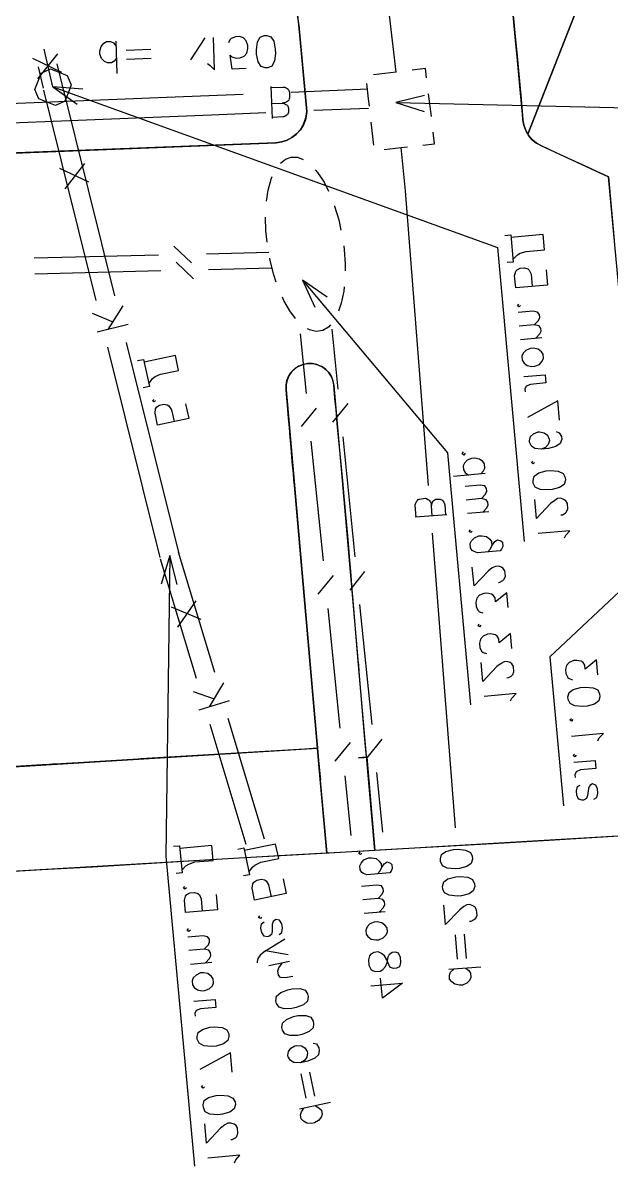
# Model space of a CAD drawing. Header units: metres. Extents: x 131 to 658, y 22 to 173.
# Drawn here: x 473.25 to 492.53, y 30.08 to 67.58 of the extents above; entities that cross this region are included whole.
import ezdxf

# ---------------------------------------------------------------- set-up
doc = ezdxf.new("R2010")
doc.units = ezdxf.units.M
for name, color, linetype in [('BOUNDARY', 7, 'Continuous'), ('ELECTR_CABLE', 7, 'Continuous'), ('ELECTR_CABLE_COMM', 7, 'Continuous'), ('GRASS', 7, 'Continuous'), ('ROAD', 7, 'Continuous'), ('SEWER', 7, 'Continuous'), ('SIDEWALK_PATH', 7, 'Continuous'), ('WATER_PIPELINE', 7, 'Continuous')]:
    doc.layers.add(name, color=color, linetype=linetype)

msp = doc.modelspace()

# ---------------------------------------------------------------- linework, layer by layer
at = {"layer": 'BOUNDARY'}
msp.add_lwpolyline([(493.828, 40.966), (490.499, 40.766), (488.835, 40.666), (485.506, 40.477), (483.841, 40.377), (480.523, 40.189), (478.859, 40.089), (475.53, 39.889), (473.865, 39.8), (470.547, 39.601)], dxfattribs=at)
at = {"layer": 'ELECTR_CABLE'}
for points in [[(494.05, 49.743), (494.561, 50.575), (494.561, 50.575), (490.521, 46.791), (490.521, 46.791), (490.965, 41.898)], [(492.097, 46.192), (492.053, 46.691), (492.053, 46.691), (491.675, 46.381), (491.675, 46.381), (491.664, 46.514), (491.664, 46.514), (491.609, 46.603), (491.609, 46.603), (491.553, 46.647), (491.553, 46.647), (491.409, 46.669), (491.409, 46.669), (491.309, 46.669), (491.309, 46.669), (491.154, 46.603), (491.154, 46.603), (491.065, 46.503), (491.065, 46.503), (491.032, 46.37), (491.032, 46.37), (491.043, 46.237), (491.043, 46.237), (491.109, 46.103), (491.109, 46.103), (491.154, 46.07), (491.154, 46.07), (491.265, 46.026)], [(492.164, 45.482), (492.13, 45.338), (492.13, 45.338), (491.986, 45.238), (491.986, 45.238), (491.742, 45.171), (491.742, 45.171), (491.587, 45.16), (491.587, 45.16), (491.342, 45.182), (491.342, 45.182), (491.187, 45.26), (491.187, 45.26), (491.121, 45.382), (491.121, 45.382), (491.109, 45.471), (491.109, 45.471), (491.154, 45.615), (491.154, 45.615), (491.287, 45.715), (491.287, 45.715), (491.531, 45.782), (491.531, 45.782), (491.686, 45.793), (491.686, 45.793), (491.942, 45.77), (491.942, 45.77), (492.097, 45.704), (492.097, 45.704), (492.153, 45.571), (492.153, 45.571), (492.164, 45.482)], [(491.276, 44.727), (491.231, 44.672), (491.231, 44.672), (491.176, 44.716), (491.176, 44.716), (491.231, 44.761)], [(492.097, 44.028), (492.141, 44.128), (492.141, 44.128), (492.275, 44.272), (492.275, 44.272), (491.231, 44.173)], [(491.387, 43.562), (491.342, 43.507), (491.342, 43.507), (491.287, 43.551), (491.287, 43.551), (491.331, 43.596)], [(491.309, 43.329), (492.008, 43.385), (492.008, 43.385), (492.03, 43.118), (492.03, 43.118), (491.531, 43.074), (491.531, 43.074), (491.387, 43.018), (491.387, 43.018), (491.342, 42.919), (491.342, 42.919), (491.354, 42.83)], [(491.964, 42.12), (492.064, 42.175), (492.064, 42.175), (492.097, 42.319), (492.097, 42.319), (492.086, 42.453), (492.086, 42.453), (492.03, 42.575), (492.03, 42.575), (491.92, 42.619), (491.92, 42.619), (491.831, 42.563), (491.831, 42.563), (491.786, 42.464), (491.786, 42.464), (491.753, 42.242), (491.753, 42.242), (491.72, 42.142), (491.72, 42.142), (491.62, 42.086), (491.62, 42.086), (491.576, 42.086), (491.576, 42.086), (491.465, 42.12), (491.465, 42.12), (491.409, 42.253), (491.409, 42.253), (491.398, 42.386), (491.398, 42.386), (491.431, 42.53), (491.431, 42.53), (491.52, 42.575)]]:
    msp.add_lwpolyline(points, dxfattribs=at)
at = {"layer": 'ELECTR_CABLE_COMM'}
for points in [[(481.688, 62.982), (481.855, 63.115), (481.855, 63.115), (482.043, 63.181)], [(482.043, 63.181), (482.254, 63.181), (482.254, 63.181), (482.432, 63.104)], [(482.831, 62.76), (482.909, 62.671), (482.909, 62.671), (483.12, 62.36), (483.12, 62.36), (483.264, 62.061)], [(481.233, 61.728), (481.289, 62.094), (481.289, 62.094), (481.389, 62.449), (481.389, 62.449), (481.422, 62.538)], [(483.464, 61.583), (483.464, 61.572), (483.464, 61.572), (483.608, 61.117), (483.608, 61.117), (483.675, 60.784)], [(481.256, 60.385), (481.211, 60.762), (481.211, 60.762), (481.2, 61.206)], [(478.77, 59.708), (478.193, 60.252)], [(481.311, 60.052), (479.269, 59.997)], [(483.763, 60.263), (483.774, 60.152), (483.774, 60.152), (483.808, 59.664), (483.808, 59.664), (483.808, 59.442)], [(477.693, 59.963), (473.621, 59.863)], [(478.836, 59.186), (478.27, 59.73)], [(481.555, 59.075), (481.477, 59.32), (481.477, 59.32), (481.355, 59.786), (481.355, 59.786), (481.344, 59.863)], [(477.771, 59.442), (473.643, 59.342)], [(481.4, 59.53), (479.336, 59.475)], [(483.22, 58.587), (482.41, 59.142), (482.41, 59.142), (487.17, 53.472), (487.17, 53.472), (487.925, 45.216)], [(482.41, 59.142), (482.82, 58.254)], [(483.774, 58.92), (483.763, 58.776), (483.763, 58.776), (483.686, 58.387), (483.686, 58.387), (483.597, 58.121)], [(482.188, 57.888), (481.999, 58.132), (481.999, 58.132), (481.799, 58.476), (481.799, 58.476), (481.755, 58.587)], [(482.543, 55.425), (482.343, 57.378)], [(483.331, 57.677), (483.264, 57.6), (483.264, 57.6), (483.075, 57.489), (483.075, 57.489), (482.865, 57.455), (482.865, 57.455), (482.643, 57.511), (482.643, 57.511), (482.576, 57.544)], [(483.586, 55.569), (483.386, 57.533)], [(482.376, 54.337), (482.876, 54.947)], [(483.408, 54.481), (483.908, 55.092)], [(484.141, 50.065), (483.741, 54.004)], [(483.098, 49.932), (482.698, 53.86)], [(487.747, 53.461), (487.703, 53.405), (487.703, 53.405), (487.647, 53.449), (487.647, 53.449), (487.692, 53.505)], [(488.258, 52.784), (488.346, 52.883), (488.346, 52.883), (488.391, 52.972), (488.391, 52.972), (488.38, 53.117), (488.38, 53.117), (488.324, 53.194), (488.324, 53.194), (488.213, 53.272), (488.213, 53.272), (488.058, 53.305), (488.058, 53.305), (487.958, 53.294), (487.958, 53.294), (487.814, 53.239), (487.814, 53.239), (487.725, 53.139), (487.725, 53.139), (487.681, 53.05), (487.681, 53.05), (487.692, 52.917), (487.692, 52.917), (487.747, 52.828), (487.747, 52.828), (487.858, 52.75)], [(488.402, 52.795), (487.359, 52.706)], [(488.28, 51.974), (488.413, 52.118), (488.413, 52.118), (488.457, 52.218), (488.457, 52.218), (488.446, 52.306), (488.446, 52.306), (488.391, 52.395), (488.391, 52.395), (488.235, 52.417), (488.235, 52.417), (487.747, 52.373)], [(488.324, 51.53), (488.457, 51.674), (488.457, 51.674), (488.502, 51.774), (488.502, 51.774), (488.491, 51.863), (488.491, 51.863), (488.435, 51.94), (488.435, 51.94), (488.28, 51.974), (488.28, 51.974), (487.78, 51.929)], [(488.524, 51.541), (487.825, 51.485)], [(487.98, 50.908), (487.936, 50.864), (487.936, 50.864), (487.88, 50.897), (487.88, 50.897), (487.925, 50.953)], [(488.491, 50.231), (488.579, 50.331), (488.579, 50.331), (488.624, 50.431), (488.624, 50.431), (488.713, 50.564), (488.713, 50.564), (488.801, 50.62), (488.801, 50.62), (488.912, 50.586), (488.912, 50.586), (488.968, 50.542), (488.968, 50.542), (488.979, 50.409), (488.979, 50.409), (488.934, 50.32), (488.934, 50.32), (488.89, 50.265), (488.89, 50.265), (488.147, 50.198), (488.147, 50.198), (488.036, 50.242), (488.036, 50.242), (487.98, 50.276), (487.98, 50.276), (487.925, 50.365), (487.925, 50.365), (487.914, 50.498), (487.914, 50.498), (487.958, 50.586), (487.958, 50.586), (488.047, 50.686), (488.047, 50.686), (488.191, 50.753), (488.191, 50.753), (488.291, 50.753), (488.291, 50.753), (488.446, 50.731), (488.446, 50.731), (488.557, 50.642), (488.557, 50.642), (488.613, 50.564), (488.613, 50.564), (488.624, 50.431)], [(483.974, 48.977), (484.462, 49.588)], [(488.835, 49.222), (488.879, 49.233), (488.879, 49.233), (488.979, 49.288), (488.979, 49.288), (489.023, 49.333), (489.023, 49.333), (489.068, 49.432), (489.068, 49.432), (489.045, 49.61), (489.045, 49.61), (488.99, 49.688), (488.99, 49.688), (488.934, 49.732), (488.934, 49.732), (488.835, 49.765), (488.835, 49.765), (488.735, 49.754), (488.735, 49.754), (488.635, 49.71), (488.635, 49.71), (488.502, 49.599), (488.502, 49.599), (488.036, 49.111), (488.036, 49.111), (487.98, 49.732)], [(482.931, 48.844), (483.43, 49.455)], [(489.156, 48.4), (489.112, 48.889), (489.112, 48.889), (488.735, 48.589), (488.735, 48.589), (488.724, 48.722), (488.724, 48.722), (488.668, 48.811), (488.668, 48.811), (488.613, 48.844), (488.613, 48.844), (488.457, 48.878), (488.457, 48.878), (488.357, 48.866), (488.357, 48.866), (488.213, 48.811), (488.213, 48.811), (488.124, 48.711), (488.124, 48.711), (488.091, 48.578), (488.091, 48.578), (488.102, 48.434), (488.102, 48.434), (488.158, 48.312), (488.158, 48.312), (488.213, 48.267), (488.213, 48.267), (488.324, 48.234)], [(484.696, 44.561), (484.296, 48.5)], [(483.652, 44.45), (483.253, 48.367)], [(488.258, 47.823), (488.213, 47.768), (488.213, 47.768), (488.158, 47.812), (488.158, 47.812), (488.202, 47.857)], [(489.278, 47.058), (489.234, 47.546), (489.234, 47.546), (488.857, 47.246), (488.857, 47.246), (488.846, 47.379), (488.846, 47.379), (488.79, 47.468), (488.79, 47.468), (488.735, 47.502), (488.735, 47.502), (488.579, 47.535), (488.579, 47.535), (488.48, 47.524), (488.48, 47.524), (488.335, 47.468), (488.335, 47.468), (488.246, 47.368), (488.246, 47.368), (488.213, 47.235), (488.213, 47.235), (488.224, 47.091), (488.224, 47.091), (488.28, 46.969), (488.28, 46.969), (488.335, 46.925), (488.335, 46.925), (488.446, 46.891)], [(489.112, 46.092), (489.168, 46.103), (489.168, 46.103), (489.256, 46.148), (489.256, 46.148), (489.312, 46.203), (489.312, 46.203), (489.345, 46.292), (489.345, 46.292), (489.334, 46.47), (489.334, 46.47), (489.278, 46.558), (489.278, 46.558), (489.223, 46.603), (489.223, 46.603), (489.112, 46.636), (489.112, 46.636), (489.023, 46.625), (489.023, 46.625), (488.923, 46.569), (488.923, 46.569), (488.779, 46.47), (488.779, 46.47), (488.324, 45.981), (488.324, 45.981), (488.269, 46.603)], [(489.234, 45.338), (489.278, 45.426), (489.278, 45.426), (489.412, 45.582), (489.412, 45.582), (488.369, 45.482)], [(483.486, 43.362), (483.985, 43.973)], [(484.529, 43.473), (485.028, 44.084)], [(484.008, 40.921), (483.808, 42.885)], [(485.051, 41.032), (484.851, 42.996)], [(484.363, 40.344), (484.318, 40.3), (484.318, 40.3), (484.263, 40.333), (484.263, 40.333), (484.307, 40.389)], [(484.873, 39.667), (484.962, 39.767), (484.962, 39.767), (485.006, 39.867), (485.006, 39.867), (485.095, 40), (485.095, 40), (485.184, 40.056), (485.184, 40.056), (485.295, 40.022), (485.295, 40.022), (485.339, 39.978), (485.339, 39.978), (485.35, 39.845), (485.35, 39.845), (485.317, 39.756), (485.317, 39.756), (485.273, 39.701), (485.273, 39.701), (484.518, 39.634), (484.518, 39.634), (484.418, 39.678), (484.418, 39.678), (484.363, 39.712), (484.363, 39.712), (484.307, 39.8), (484.307, 39.8), (484.296, 39.934), (484.296, 39.934), (484.34, 40.022), (484.34, 40.022), (484.429, 40.122), (484.429, 40.122), (484.573, 40.189), (484.573, 40.189), (484.673, 40.189), (484.673, 40.189), (484.829, 40.167), (484.829, 40.167), (484.929, 40.078), (484.929, 40.078), (484.995, 40), (484.995, 40), (485.006, 39.867)], [(484.895, 38.857), (485.028, 39.001), (485.028, 39.001), (485.073, 39.101), (485.073, 39.101), (485.062, 39.19), (485.062, 39.19), (485.006, 39.279), (485.006, 39.279), (484.851, 39.301), (484.851, 39.301), (484.351, 39.257)], [(484.929, 38.413), (485.073, 38.558), (485.073, 38.558), (485.117, 38.657), (485.117, 38.657), (485.106, 38.746), (485.106, 38.746), (485.051, 38.824), (485.051, 38.824), (484.895, 38.857), (484.895, 38.857), (484.396, 38.813)], [(485.128, 38.424), (484.44, 38.369)], [(485.195, 37.759), (485.184, 37.892), (485.184, 37.892), (485.117, 37.981), (485.117, 37.981), (485.017, 38.058), (485.017, 38.058), (484.862, 38.092), (484.862, 38.092), (484.762, 38.08), (484.762, 38.08), (484.618, 38.025), (484.618, 38.025), (484.529, 37.925), (484.529, 37.925), (484.485, 37.825), (484.485, 37.825), (484.496, 37.692), (484.496, 37.692), (484.551, 37.614), (484.551, 37.614), (484.662, 37.526), (484.662, 37.526), (484.818, 37.503), (484.818, 37.503), (484.917, 37.503), (484.917, 37.503), (485.062, 37.57), (485.062, 37.57), (485.15, 37.659), (485.15, 37.659), (485.195, 37.759)], [(485.628, 36.76), (485.594, 36.616), (485.594, 36.616), (485.494, 36.571), (485.494, 36.571), (485.395, 36.56), (485.395, 36.56), (485.295, 36.593), (485.295, 36.593), (485.239, 36.682), (485.239, 36.682), (485.173, 36.849), (485.173, 36.849), (485.106, 36.982), (485.106, 36.982), (485.006, 37.059), (485.006, 37.059), (484.895, 37.104), (484.895, 37.104), (484.751, 37.082), (484.751, 37.082), (484.651, 37.037), (484.651, 37.037), (484.607, 36.982), (484.607, 36.982), (484.573, 36.849), (484.573, 36.849), (484.585, 36.671), (484.585, 36.671), (484.651, 36.538), (484.651, 36.538), (484.707, 36.494), (484.707, 36.494), (484.806, 36.46), (484.806, 36.46), (484.962, 36.471), (484.962, 36.471), (485.051, 36.527), (485.051, 36.527), (485.139, 36.627), (485.139, 36.627), (485.184, 36.76), (485.184, 36.76), (485.217, 36.949), (485.217, 36.949), (485.261, 37.037), (485.261, 37.037), (485.35, 37.093), (485.35, 37.093), (485.45, 37.104), (485.45, 37.104), (485.55, 37.071), (485.55, 37.071), (485.617, 36.937), (485.617, 36.937), (485.628, 36.76)], [(484.651, 35.994), (485.694, 36.083), (485.694, 36.083), (485.039, 35.584), (485.039, 35.584), (484.973, 36.249)]]:
    msp.add_lwpolyline(points, dxfattribs=at)
at = {"layer": 'GRASS'}
msp.add_lwpolyline([(452.814, 41.942), (453.048, 41.964), (467.418, 42.841), (482.909, 43.795), (482.942, 43.385), (482.998, 42.741), (482.987, 42.741), (483.209, 40.344), (482.021, 40.278), (466.353, 39.357), (453.125, 38.591), (452.903, 40.899), (452.859, 41.476)], close=True, dxfattribs=at)
at = {"layer": 'ROAD'}
for points in [[(489.223, 68.885), (489.4, 67.021), (489.434, 66.61), (489.578, 65.079), (489.633, 64.403), (489.633, 64.402), (489.633, 64.401), (489.666, 64.226), (489.667, 64.225), (489.667, 64.224), (489.667, 64.223), (489.733, 64.048), (489.733, 64.047), (489.734, 64.046), (489.821, 63.893), (489.822, 63.892), (489.822, 63.891), (489.823, 63.89), (489.943, 63.748), (489.944, 63.748), (489.944, 63.747), (489.945, 63.746), (490.087, 63.637), (490.088, 63.637), (490.089, 63.636), (490.243, 63.548), (490.244, 63.547), (490.821, 63.281), (492.44, 62.527), (492.44, 62.526), (492.441, 62.526), (492.441, 62.525), (492.629, 60.452)], [(461.004, 62.837), (481.543, 63.647), (481.544, 63.647), (481.545, 63.648), (481.731, 63.681), (481.732, 63.681), (481.733, 63.681), (481.908, 63.736), (481.909, 63.736), (481.91, 63.736), (481.911, 63.737), (482.065, 63.825), (482.066, 63.825), (482.219, 63.935), (482.22, 63.936), (482.221, 63.936), (482.222, 63.937), (482.342, 64.068), (482.342, 64.069), (482.343, 64.07), (482.425, 64.206), (482.425, 64.207), (482.426, 64.207), (482.426, 64.208), (482.515, 64.434), (482.515, 64.435), (482.515, 64.436), (482.515, 64.437), (482.542, 64.59), (482.542, 64.591), (482.553, 64.689), (482.553, 64.69), (482.553, 64.691), (482.553, 64.692), (482.542, 64.79), (482.42, 66.111), (482.298, 67.52), (482.265, 67.831)], [(494.414, 40.999), (484.785, 40.433), (484.784, 40.433), (484.784, 40.434), (484.595, 42.53), (484.251, 46.525), (484.129, 47.957), (484.096, 48.367), (484.063, 48.755), (484.063, 48.756), (484.029, 49.122), (484.007, 49.454), (484.007, 49.455), (483.985, 49.721), (483.963, 49.943), (483.907, 50.631), (483.763, 52.162), (483.73, 52.573), (483.552, 54.426), (483.519, 54.892), (483.475, 55.269), (483.452, 55.558), (483.441, 55.701), (483.441, 55.702), (483.441, 55.703), (483.43, 55.757), (483.43, 55.758), (483.408, 55.845), (483.408, 55.846), (483.408, 55.847), (483.408, 55.854), (483.408, 55.856), (483.407, 55.858), (483.407, 55.86), (483.353, 55.989), (483.353, 55.99), (483.352, 55.991), (483.352, 55.992), (483.265, 56.123), (483.264, 56.123), (483.263, 56.124), (483.263, 56.125), (483.187, 56.201), (483.186, 56.201), (483.186, 56.202), (483.166, 56.232), (483.164, 56.234), (483.163, 56.235), (483.161, 56.236), (483.031, 56.312), (483.03, 56.312), (483.03, 56.313), (482.888, 56.378), (482.887, 56.379), (482.886, 56.379), (482.885, 56.379), (482.744, 56.412), (482.743, 56.412), (482.742, 56.412), (482.74, 56.412), (482.588, 56.412), (482.587, 56.412), (482.586, 56.412), (482.585, 56.412), (482.433, 56.379), (482.432, 56.379), (482.431, 56.379), (482.43, 56.379), (482.289, 56.324), (482.288, 56.324), (482.287, 56.323), (482.286, 56.322), (482.166, 56.235), (482.165, 56.235), (482.165, 56.234), (482.056, 56.136), (482.055, 56.135), (482.054, 56.134), (482.053, 56.133), (481.969, 56.007), (481.968, 56.006), (481.968, 56.005), (481.967, 56.004), (481.91, 55.857), (481.897, 55.825), (481.897, 55.824), (481.897, 55.823), (481.896, 55.822), (481.877, 55.715), (481.877, 55.714), (481.877, 55.713), (481.877, 55.712), (481.877, 55.558), (481.877, 55.557), (482.831, 44.65), (482.908, 43.797), (482.908, 43.796), (482.908, 43.795), (482.907, 43.795), (482.487, 43.762), (477.117, 43.44), (477.116, 43.44), (477.115, 43.44), (477.061, 43.429), (477.06, 43.429), (477.028, 43.429), (477.027, 43.429), (475.596, 43.34), (475.241, 43.318), (474.863, 43.296), (474.486, 43.274), (474.242, 43.263), (474.222, 43.263), (474.22, 43.263), (474.219, 43.262), (474.218, 43.262), (474.176, 43.252), (474.175, 43.252), (474.11, 43.252), (474.109, 43.252), (474.109, 43.251), (474.108, 43.251), (474.009, 43.24), (473.876, 43.24), (473.875, 43.24), (473.709, 43.229), (473.532, 43.218), (461.727, 42.491)]]:
    msp.add_lwpolyline(points, dxfattribs=at)
at = {"layer": 'SEWER'}
for points in [[(474.52, 65.955), (473.577, 66.41)], [(474.387, 66.566), (473.732, 65.745)], [(474.231, 65.478), (473.943, 66.721)], [(474.429, 65.963), (474.7, 65.857), (474.834, 65.551), (474.728, 65.28), (474.728, 65.28), (474.621, 65.009), (474.315, 64.876), (474.044, 64.982), (474.044, 64.982), (473.773, 65.088), (473.64, 65.394), (473.746, 65.665), (473.746, 65.665), (473.852, 65.936), (474.158, 66.07), (474.429, 65.963)], [(473.921, 65.434), (473.754, 66.144)], [(474.542, 65.523), (474.376, 66.233)], [(475.652, 58.476), (473.932, 65.378)], [(475.208, 65.401), (474.231, 65.478), (474.231, 65.478), (488.801, 60.218), (488.801, 60.218), (489.678, 50.564)], [(474.231, 65.478), (475.03, 64.912)], [(476.262, 58.632), (474.531, 65.578)], [(475.408, 62.36), (474.464, 62.804)], [(475.263, 62.97), (474.62, 62.138)], [(489.045, 60.607), (489.245, 60.629), (489.245, 60.629), (489.323, 59.73), (489.323, 59.73), (489.123, 59.719)], [(489.312, 59.819), (489.456, 59.974), (489.456, 59.974), (489.545, 60.03), (489.545, 60.03), (489.745, 60.085), (489.745, 60.085), (490.344, 60.141), (490.344, 60.141), (490.299, 60.64), (490.299, 60.64), (489.245, 60.54)], [(490.399, 59.475), (490.444, 58.976), (490.444, 58.976), (489.401, 58.887), (489.401, 58.887), (489.367, 59.286), (489.367, 59.286), (489.401, 59.431), (489.401, 59.431), (489.445, 59.475), (489.445, 59.475), (489.545, 59.53), (489.545, 59.53), (489.689, 59.542), (489.689, 59.542), (489.8, 59.508), (489.8, 59.508), (489.844, 59.464), (489.844, 59.464), (489.911, 59.342), (489.911, 59.342), (489.944, 58.931)], [(476.04, 57.522), (476.539, 58.299)], [(489.556, 58.31), (489.512, 58.265), (489.512, 58.265), (489.456, 58.299), (489.456, 58.299), (489.5, 58.354)], [(476.206, 57.766), (475.53, 58.043)], [(490.011, 57.677), (490.144, 57.822), (490.144, 57.822), (490.188, 57.921), (490.188, 57.921), (490.177, 58.01), (490.177, 58.01), (490.122, 58.088), (490.122, 58.088), (489.966, 58.121), (489.966, 58.121), (489.478, 58.077)], [(476.695, 57.688), (475.685, 57.433)], [(490.055, 57.233), (490.188, 57.378), (490.188, 57.378), (490.233, 57.466), (490.233, 57.466), (490.222, 57.555), (490.222, 57.555), (490.166, 57.644), (490.166, 57.644), (490.011, 57.677), (490.011, 57.677), (489.512, 57.633)], [(478.37, 50.165), (476.639, 57.1)], [(490.255, 57.245), (489.556, 57.189)], [(477.749, 50.043), (476.029, 56.945)], [(477.372, 55.746), (477.494, 55.913), (477.494, 55.913), (477.582, 55.979), (477.582, 55.979), (477.76, 56.057), (477.76, 56.057), (478.348, 56.179), (478.348, 56.179), (478.248, 56.667), (478.248, 56.667), (477.227, 56.446)], [(490.31, 56.579), (490.299, 56.712), (490.299, 56.712), (490.244, 56.79), (490.244, 56.79), (490.133, 56.878), (490.133, 56.878), (489.978, 56.912), (489.978, 56.912), (489.878, 56.901), (489.878, 56.901), (489.733, 56.834), (489.733, 56.834), (489.645, 56.745), (489.645, 56.745), (489.6, 56.645), (489.6, 56.645), (489.611, 56.512), (489.611, 56.512), (489.678, 56.423), (489.678, 56.423), (489.778, 56.346), (489.778, 56.346), (489.933, 56.312), (489.933, 56.312), (490.033, 56.323), (490.033, 56.323), (490.177, 56.379), (490.177, 56.379), (490.266, 56.479), (490.266, 56.479), (490.31, 56.579)], [(477.005, 56.501), (477.205, 56.534), (477.205, 56.534), (477.394, 55.658), (477.394, 55.658), (477.194, 55.613)], [(489.667, 55.979), (490.366, 56.035), (490.366, 56.035), (490.388, 55.769), (490.388, 55.769), (489.889, 55.724), (489.889, 55.724), (489.745, 55.669), (489.745, 55.669), (489.7, 55.569), (489.7, 55.569), (489.711, 55.48)], [(477.594, 55.192), (477.549, 55.147), (477.549, 55.147), (477.494, 55.181), (477.494, 55.181), (477.538, 55.225)], [(490.843, 54.548), (490.788, 55.181), (490.788, 55.181), (489.789, 54.637)], [(478.581, 55.081), (478.692, 54.603), (478.692, 54.603), (477.66, 54.382), (477.66, 54.382), (477.582, 54.781), (477.582, 54.781), (477.594, 54.925), (477.594, 54.925), (477.638, 54.981), (477.638, 54.981), (477.727, 55.036), (477.727, 55.036), (477.871, 55.07), (477.871, 55.07), (477.982, 55.047), (477.982, 55.047), (478.037, 55.014), (478.037, 55.014), (478.115, 54.892), (478.115, 54.892), (478.204, 54.504)], [(490.732, 54.182), (490.832, 54.137), (490.832, 54.137), (490.899, 54.015), (490.899, 54.015), (490.91, 53.927), (490.91, 53.927), (490.865, 53.782), (490.865, 53.782), (490.721, 53.682), (490.721, 53.682), (490.477, 53.616), (490.477, 53.616), (490.233, 53.594), (490.233, 53.594), (490.033, 53.616), (490.033, 53.616), (489.922, 53.694), (489.922, 53.694), (489.855, 53.827), (489.855, 53.827), (489.855, 53.871), (489.855, 53.871), (489.889, 54.015), (489.889, 54.015), (489.989, 54.104), (489.989, 54.104), (490.133, 54.171), (490.133, 54.171), (490.177, 54.171), (490.177, 54.171), (490.333, 54.137), (490.333, 54.137), (490.444, 54.06), (490.444, 54.06), (490.499, 53.927), (490.499, 53.927), (490.51, 53.882), (490.51, 53.882), (490.466, 53.749), (490.466, 53.749), (490.377, 53.649), (490.377, 53.649), (490.233, 53.594)], [(490.022, 53.161), (489.978, 53.117), (489.978, 53.117), (489.922, 53.161), (489.922, 53.161), (489.966, 53.205)], [(491.032, 52.584), (490.987, 52.44), (490.987, 52.44), (490.843, 52.34), (490.843, 52.34), (490.599, 52.273), (490.599, 52.273), (490.455, 52.262), (490.455, 52.262), (490.2, 52.273), (490.2, 52.273), (490.044, 52.351), (490.044, 52.351), (489.978, 52.484), (489.978, 52.484), (489.978, 52.573), (489.978, 52.573), (490.011, 52.717), (490.011, 52.717), (490.155, 52.817), (490.155, 52.817), (490.399, 52.883), (490.399, 52.883), (490.543, 52.895), (490.543, 52.895), (490.799, 52.872), (490.799, 52.872), (490.954, 52.795), (490.954, 52.795), (491.021, 52.673), (491.021, 52.673), (491.032, 52.584)], [(490.876, 51.441), (490.932, 51.441), (490.932, 51.441), (491.021, 51.496), (491.021, 51.496), (491.065, 51.541), (491.065, 51.541), (491.109, 51.641), (491.109, 51.641), (491.098, 51.818), (491.098, 51.818), (491.043, 51.907), (491.043, 51.907), (490.987, 51.94), (490.987, 51.94), (490.876, 51.985), (490.876, 51.985), (490.777, 51.974), (490.777, 51.974), (490.688, 51.918), (490.688, 51.918), (490.543, 51.818), (490.543, 51.818), (490.089, 51.319), (490.089, 51.319), (490.033, 51.951)], [(490.998, 50.686), (491.043, 50.775), (491.043, 50.775), (491.176, 50.919), (491.176, 50.919), (490.133, 50.831)], [(478.936, 46.07), (477.76, 49.987)], [(478.06, 50.109), (477.782, 49.166)], [(478.304, 49.155), (478.06, 50.109), (478.06, 50.109), (477.938, 40.244), (477.938, 40.244), (478.87, 30.08)], [(479.535, 46.27), (478.348, 50.22)], [(479.092, 48.012), (478.115, 48.411)], [(478.914, 48.622), (478.315, 47.757)], [(479.369, 45.149), (479.835, 45.937)], [(479.524, 45.393), (478.836, 45.637)], [(480.013, 45.338), (479.014, 45.038)], [(481.167, 40.81), (479.979, 44.761)], [(480.568, 40.633), (479.391, 44.561)], [(478.182, 40.577), (478.381, 40.588), (478.381, 40.588), (478.47, 39.701), (478.47, 39.701), (478.27, 39.678)], [(478.459, 39.789), (478.592, 39.934), (478.592, 39.934), (478.692, 39.989), (478.692, 39.989), (478.881, 40.056), (478.881, 40.056), (479.48, 40.1), (479.48, 40.1), (479.436, 40.599), (479.436, 40.599), (478.393, 40.499)], [(480.29, 40.477), (480.49, 40.522), (480.49, 40.522), (480.678, 39.634), (480.678, 39.634), (480.479, 39.601)], [(480.656, 39.723), (480.778, 39.889), (480.778, 39.889), (480.856, 39.956), (480.856, 39.956), (481.045, 40.045), (481.045, 40.045), (481.633, 40.167), (481.633, 40.167), (481.533, 40.644), (481.533, 40.644), (480.501, 40.433)], [(481.777, 39.501), (481.877, 39.024), (481.877, 39.024), (480.845, 38.802), (480.845, 38.802), (480.767, 39.201), (480.767, 39.201), (480.789, 39.345), (480.789, 39.345), (480.823, 39.39), (480.823, 39.39), (480.912, 39.456), (480.912, 39.456), (481.067, 39.49), (481.067, 39.49), (481.167, 39.467), (481.167, 39.467), (481.222, 39.434), (481.222, 39.434), (481.3, 39.312), (481.3, 39.312), (481.389, 38.913)], [(478.614, 39.212), (478.559, 39.168), (478.559, 39.168), (478.515, 39.201), (478.515, 39.201), (478.559, 39.257)], [(479.58, 38.99), (479.624, 38.491), (479.624, 38.491), (478.581, 38.402), (478.581, 38.402), (478.548, 38.802), (478.548, 38.802), (478.581, 38.935), (478.581, 38.935), (478.626, 38.99), (478.626, 38.99), (478.725, 39.046), (478.725, 39.046), (478.87, 39.057), (478.87, 39.057), (478.981, 39.024), (478.981, 39.024), (479.036, 38.979), (479.036, 38.979), (479.092, 38.846), (479.092, 38.846), (479.125, 38.447)], [(481.067, 38.247), (481.034, 38.202), (481.034, 38.202), (480.967, 38.236), (480.967, 38.236), (481.011, 38.291)], [(481.644, 37.681), (481.733, 37.747), (481.733, 37.747), (481.755, 37.892), (481.755, 37.892), (481.733, 38.025), (481.733, 38.025), (481.655, 38.147), (481.655, 38.147), (481.544, 38.169), (481.544, 38.169), (481.455, 38.103), (481.455, 38.103), (481.422, 38.003), (481.422, 38.003), (481.422, 37.781), (481.422, 37.781), (481.4, 37.681), (481.4, 37.681), (481.311, 37.614), (481.311, 37.614), (481.256, 37.603), (481.256, 37.603), (481.156, 37.625), (481.156, 37.625), (481.078, 37.747), (481.078, 37.747), (481.045, 37.881), (481.045, 37.881), (481.067, 38.025), (481.067, 38.025), (481.156, 38.092)], [(478.737, 37.825), (478.692, 37.781), (478.692, 37.781), (478.637, 37.814), (478.637, 37.814), (478.681, 37.87)], [(479.192, 37.193), (479.336, 37.337), (479.336, 37.337), (479.369, 37.437), (479.369, 37.437), (479.369, 37.526), (479.369, 37.526), (479.302, 37.603), (479.302, 37.603), (479.158, 37.637), (479.158, 37.637), (478.659, 37.592)], [(481.943, 37.015), (481.2, 37.137), (481.2, 37.137), (481.833, 37.537)], [(479.236, 36.749), (479.369, 36.893), (479.369, 36.893), (479.413, 36.982), (479.413, 36.982), (479.402, 37.071), (479.402, 37.071), (479.347, 37.159), (479.347, 37.159), (479.192, 37.193), (479.192, 37.193), (478.692, 37.148)], [(481.2, 37.137), (481.022, 37.004), (481.022, 37.004), (480.945, 36.893), (480.945, 36.893), (480.923, 36.793), (480.923, 36.793), (480.923, 36.749)], [(479.436, 36.76), (478.737, 36.693)], [(481.988, 36.793), (481.311, 36.649)], [(479.491, 36.094), (479.48, 36.227), (479.48, 36.227), (479.425, 36.305), (479.425, 36.305), (479.314, 36.394), (479.314, 36.394), (479.169, 36.416), (479.169, 36.416), (479.069, 36.416), (479.069, 36.416), (478.925, 36.349), (478.925, 36.349), (478.825, 36.261), (478.825, 36.261), (478.792, 36.161), (478.792, 36.161), (478.803, 36.028), (478.803, 36.028), (478.859, 35.939), (478.859, 35.939), (478.97, 35.861), (478.97, 35.861), (479.114, 35.828), (479.114, 35.828), (479.214, 35.839), (479.214, 35.839), (479.358, 35.894), (479.358, 35.894), (479.458, 35.994), (479.458, 35.994), (479.491, 36.094)], [(482.099, 36.305), (481.844, 36.261), (481.844, 36.261), (481.688, 36.272), (481.688, 36.272), (481.622, 36.349), (481.622, 36.349), (481.6, 36.482), (481.6, 36.482), (481.633, 36.582), (481.633, 36.582), (481.744, 36.738)], [(482.598, 35.639), (482.576, 35.495), (482.576, 35.495), (482.443, 35.373), (482.443, 35.373), (482.21, 35.284), (482.21, 35.284), (482.066, 35.251), (482.066, 35.251), (481.81, 35.24), (481.81, 35.24), (481.644, 35.295), (481.644, 35.295), (481.566, 35.417), (481.566, 35.417), (481.544, 35.506), (481.544, 35.506), (481.566, 35.65), (481.566, 35.65), (481.699, 35.772), (481.699, 35.772), (481.932, 35.861), (481.932, 35.861), (482.077, 35.894), (482.077, 35.894), (482.332, 35.905), (482.332, 35.905), (482.498, 35.85), (482.498, 35.85), (482.576, 35.728), (482.576, 35.728), (482.598, 35.639)], [(478.848, 35.495), (479.547, 35.55), (479.547, 35.55), (479.569, 35.284), (479.569, 35.284), (479.069, 35.24), (479.069, 35.24), (478.925, 35.184), (478.925, 35.184), (478.881, 35.084), (478.881, 35.084), (478.892, 34.996)], [(482.776, 34.751), (482.765, 34.618), (482.765, 34.618), (482.631, 34.496), (482.631, 34.496), (482.398, 34.396), (482.398, 34.396), (482.254, 34.363), (482.254, 34.363), (481.999, 34.363), (481.999, 34.363), (481.833, 34.418), (481.833, 34.418), (481.755, 34.541), (481.755, 34.541), (481.733, 34.629), (481.733, 34.629), (481.755, 34.774), (481.755, 34.774), (481.888, 34.885), (481.888, 34.885), (482.121, 34.984), (482.121, 34.984), (482.265, 35.018), (482.265, 35.018), (482.521, 35.018), (482.521, 35.018), (482.687, 34.962), (482.687, 34.962), (482.765, 34.84), (482.765, 34.84), (482.776, 34.751)], [(480.002, 34.33), (479.968, 34.197), (479.968, 34.197), (479.824, 34.086), (479.824, 34.086), (479.58, 34.019), (479.58, 34.019), (479.436, 34.008), (479.436, 34.008), (479.18, 34.03), (479.18, 34.03), (479.025, 34.108), (479.025, 34.108), (478.958, 34.241), (478.958, 34.241), (478.958, 34.33), (478.958, 34.33), (478.992, 34.463), (478.992, 34.463), (479.136, 34.563), (479.136, 34.563), (479.38, 34.64), (479.38, 34.64), (479.524, 34.651), (479.524, 34.651), (479.78, 34.629), (479.78, 34.629), (479.935, 34.552), (479.935, 34.552), (480.002, 34.418), (480.002, 34.418), (480.002, 34.33)], [(480.113, 33.165), (480.057, 33.797), (480.057, 33.797), (479.047, 33.253)], [(482.765, 34.108), (482.876, 34.086), (482.876, 34.086), (482.953, 33.963), (482.953, 33.963), (482.964, 33.875), (482.964, 33.875), (482.942, 33.73), (482.942, 33.73), (482.82, 33.619), (482.82, 33.619), (482.587, 33.52), (482.587, 33.52), (482.343, 33.464), (482.343, 33.464), (482.132, 33.475), (482.132, 33.475), (482.021, 33.542), (482.021, 33.542), (481.943, 33.664), (481.943, 33.664), (481.932, 33.708), (481.932, 33.708), (481.955, 33.841), (481.955, 33.841), (482.032, 33.952), (482.032, 33.952), (482.165, 34.03), (482.165, 34.03), (482.221, 34.041), (482.221, 34.041), (482.376, 34.03), (482.376, 34.03), (482.487, 33.963), (482.487, 33.963), (482.565, 33.841), (482.565, 33.841), (482.576, 33.797), (482.576, 33.797), (482.554, 33.653), (482.554, 33.653), (482.476, 33.542), (482.476, 33.542), (482.343, 33.464)], [(482.532, 32.31), (482.365, 33.109)], [(482.82, 32.377), (482.654, 33.165)], [(479.203, 32.676), (479.158, 32.632), (479.158, 32.632), (479.103, 32.665), (479.103, 32.665), (479.147, 32.721)], [(480.212, 32.099), (480.168, 31.955), (480.168, 31.955), (480.035, 31.855), (480.035, 31.855), (479.791, 31.789), (479.791, 31.789), (479.635, 31.766), (479.635, 31.766), (479.38, 31.789), (479.38, 31.789), (479.225, 31.866), (479.225, 31.866), (479.169, 31.999), (479.169, 31.999), (479.158, 32.088), (479.158, 32.088), (479.192, 32.232), (479.192, 32.232), (479.336, 32.332), (479.336, 32.332), (479.58, 32.399), (479.58, 32.399), (479.724, 32.41), (479.724, 32.41), (479.979, 32.388), (479.979, 32.388), (480.135, 32.31), (480.135, 32.31), (480.201, 32.188), (480.201, 32.188), (480.212, 32.099)], [(483.331, 32.166), (482.31, 31.944)], [(482.842, 32.055), (482.953, 31.988), (482.953, 31.988), (483.031, 31.911), (483.031, 31.911), (483.053, 31.777), (483.053, 31.777), (483.02, 31.689), (483.02, 31.689), (482.942, 31.578), (482.942, 31.578), (482.809, 31.5), (482.809, 31.5), (482.709, 31.478), (482.709, 31.478), (482.554, 31.489), (482.554, 31.489), (482.443, 31.555), (482.443, 31.555), (482.365, 31.633), (482.365, 31.633), (482.343, 31.766), (482.343, 31.766), (482.376, 31.866), (482.376, 31.866), (482.454, 31.977)], [(480.068, 30.956), (480.113, 30.956), (480.113, 30.956), (480.212, 31.012), (480.212, 31.012), (480.257, 31.056), (480.257, 31.056), (480.29, 31.156), (480.29, 31.156), (480.279, 31.334), (480.279, 31.334), (480.224, 31.422), (480.224, 31.422), (480.168, 31.456), (480.168, 31.456), (480.068, 31.489), (480.068, 31.489), (479.968, 31.489), (479.968, 31.489), (479.868, 31.433), (479.868, 31.433), (479.724, 31.322), (479.724, 31.322), (479.269, 30.834), (479.269, 30.834), (479.214, 31.467)], [(480.179, 30.191), (480.224, 30.29), (480.224, 30.29), (480.357, 30.435), (480.357, 30.435), (479.314, 30.346)]]:
    msp.add_lwpolyline(points, dxfattribs=at)
at = {"layer": 'SIDEWALK_PATH'}
for points in [[(494.394, 75.654), (489.8, 63.925), (489.733, 64.047), (489.667, 64.224), (489.634, 64.402), (489.622, 64.591), (489.534, 65.501), (489.456, 66.344), (489.389, 67.121), (489.323, 67.831)], [(473.144, 70.894), (473.299, 70.794), (473.477, 70.716), (473.654, 70.672), (473.699, 70.672), (473.843, 70.66), (481.699, 70.982), (482.288, 67.509), (482.543, 64.79), (482.554, 64.69), (482.543, 64.591), (482.509, 64.402), (482.443, 64.235), (482.343, 64.069), (482.221, 63.936), (482.066, 63.825), (481.91, 63.736), (481.733, 63.681), (481.544, 63.647), (470.78, 63.226)], [(493.75, 48.445), (492.441, 62.527), (491.92, 62.771), (491.786, 62.837), (491.587, 62.926), (491.231, 63.092), (490.71, 63.326), (490.244, 63.547), (490.089, 63.636), (489.966, 63.736), (489.944, 63.747), (489.822, 63.891), (489.8, 63.925), (492.208, 70.072)]]:
    msp.add_lwpolyline(points, dxfattribs=at)
msp.add_lwpolyline([(484.784, 40.433), (483.286, 40.344), (483.209, 40.344), (482.942, 43.385), (482.909, 43.795), (482.154, 52.406), (482.132, 52.584), (482.121, 52.795), (482.088, 53.061), (482.066, 53.35), (482.043, 53.66), (482.01, 53.982), (481.988, 54.304), (481.955, 54.615), (481.932, 54.903), (481.91, 55.169), (481.888, 55.38), (481.877, 55.558), (481.877, 55.702), (481.899, 55.846), (481.955, 55.979), (482.032, 56.102), (482.132, 56.213), (482.243, 56.301), (482.376, 56.357), (482.509, 56.401), (482.665, 56.412), (482.809, 56.401), (482.942, 56.357), (483.075, 56.29), (483.186, 56.201), (483.286, 56.102), (483.364, 55.968), (483.408, 55.835), (483.442, 55.691), (484.196, 47.08), (484.229, 46.68), (484.252, 46.525), (484.263, 46.303), (484.44, 44.206), (484.496, 43.496), (484.25, 43.472), (484.44, 43.485), (484.518, 43.496)], close=True, dxfattribs=at)
at = {"layer": 'WATER_PIPELINE'}
for points in [[(485.483, 65.967), (483.852, 79.904)], [(480.568, 66.089), (480.113, 66.066), (480.113, 66.066), (480.046, 66.521), (480.046, 66.521), (480.101, 66.466), (480.101, 66.466), (480.235, 66.422), (480.235, 66.422), (480.368, 66.433), (480.368, 66.433), (480.501, 66.488), (480.501, 66.488), (480.59, 66.588), (480.59, 66.588), (480.623, 66.743), (480.623, 66.743), (480.623, 66.843), (480.623, 66.843), (480.568, 66.987), (480.568, 66.987), (480.479, 67.087), (480.479, 67.087), (480.346, 67.132), (480.346, 67.132), (480.212, 67.121), (480.212, 67.121), (480.079, 67.065), (480.079, 67.065), (480.035, 67.021), (480.035, 67.021), (479.991, 66.921)], [(481.189, 66.111), (481.056, 66.155), (481.056, 66.155), (480.956, 66.299), (480.956, 66.299), (480.9, 66.555), (480.9, 66.555), (480.9, 66.699), (480.9, 66.699), (480.934, 66.954), (480.934, 66.954), (481.022, 67.11), (481.022, 67.11), (481.156, 67.165), (481.156, 67.165), (481.244, 67.165), (481.244, 67.165), (481.378, 67.121), (481.378, 67.121), (481.477, 66.976), (481.477, 66.976), (481.522, 66.721), (481.522, 66.721), (481.533, 66.577), (481.533, 66.577), (481.5, 66.322), (481.5, 66.322), (481.411, 66.166), (481.411, 66.166), (481.278, 66.111), (481.278, 66.111), (481.189, 66.111)], [(476.317, 66.422), (476.24, 66.322), (476.24, 66.322), (476.151, 66.266), (476.151, 66.266), (476.018, 66.266), (476.018, 66.266), (475.918, 66.311), (475.918, 66.311), (475.829, 66.41), (475.829, 66.41), (475.774, 66.555), (475.774, 66.555), (475.774, 66.655), (475.774, 66.655), (475.818, 66.81), (475.818, 66.81), (475.896, 66.91), (475.896, 66.91), (475.985, 66.965), (475.985, 66.965), (476.118, 66.965), (476.118, 66.965), (476.218, 66.921), (476.218, 66.921), (476.306, 66.821)], [(476.34, 65.922), (476.306, 66.976)], [(478.748, 66.366), (479.225, 67.087)], [(479.302, 66.244), (479.391, 66.188), (479.391, 66.188), (479.524, 66.044), (479.524, 66.044), (479.491, 67.098)], [(476.628, 66.688), (477.438, 66.721)], [(476.639, 66.388), (477.449, 66.422)], [(486.482, 65.778), (486.449, 66.089), (486.449, 66.089), (486.005, 66.033)], [(485.483, 65.967), (484.74, 65.878)], [(481.433, 64.446), (481.389, 65.489)], [(481.389, 65.456), (481.766, 65.467), (481.766, 65.467), (481.799, 65.467), (481.799, 65.467), (481.833, 65.467), (481.833, 65.467), (481.877, 65.445), (481.877, 65.445), (481.91, 65.423), (481.91, 65.423), (481.943, 65.401), (481.943, 65.401), (481.966, 65.367), (481.966, 65.367), (481.977, 65.334), (481.977, 65.334), (481.988, 65.323), (481.988, 65.323), (481.988, 65.123), (481.988, 65.123), (481.977, 65.09), (481.977, 65.09), (481.966, 65.046), (481.966, 65.046), (481.932, 65.012), (481.932, 65.012), (481.899, 64.99), (481.899, 64.99), (481.877, 64.979), (481.877, 64.979), (481.821, 64.957), (481.821, 64.957), (481.788, 64.957), (481.788, 64.957), (481.744, 64.946), (481.744, 64.946), (481.799, 64.935), (481.799, 64.935), (481.833, 64.923), (481.833, 64.923), (481.866, 64.901), (481.866, 64.901), (481.899, 64.89), (481.899, 64.89), (481.921, 64.868), (481.921, 64.868), (481.932, 64.846), (481.932, 64.846), (481.943, 64.813), (481.943, 64.813), (481.955, 64.79), (481.955, 64.79), (481.955, 64.668), (481.955, 64.668), (481.955, 64.657), (481.955, 64.657), (481.943, 64.624), (481.943, 64.624), (481.932, 64.591), (481.932, 64.591), (481.91, 64.579), (481.91, 64.579), (481.899, 64.557), (481.899, 64.557), (481.844, 64.524), (481.844, 64.524), (481.799, 64.502), (481.799, 64.502), (481.766, 64.502), (481.766, 64.502), (481.433, 64.48)], [(482.043, 65.312), (484.551, 65.412)], [(484.507, 65.589), (484.562, 65.09), (484.562, 65.09), (484.596, 64.846)], [(486.637, 64.513), (486.549, 65.256)], [(455.7, 64.247), (477.96, 65.145)], [(477.96, 65.145), (480.468, 65.245)], [(481.411, 64.935), (481.744, 64.946)], [(486.416, 65.201), (485.472, 64.968), (485.472, 64.968), (503.105, 64.568), (503.105, 64.568), (503.86, 56.268)], [(485.472, 64.968), (486.404, 64.679)], [(456.454, 63.647), (479.425, 64.568)], [(479.425, 64.568), (481.211, 64.646)], [(482.787, 64.713), (484.573, 64.779)], [(484.651, 64.324), (484.74, 63.57)], [(486.737, 63.614), (486.693, 63.991)], [(485.095, 63.425), (485.65, 63.492), (485.65, 63.492), (485.85, 63.514)], [(485.794, 62.072), (485.65, 63.492)], [(486.36, 63.57), (486.737, 63.614)], [(486.549, 52.406), (485.794, 62.072)], [(486.138, 51.363), (486.105, 51.752), (486.105, 51.752), (486.105, 51.774), (486.105, 51.774), (486.116, 51.807), (486.116, 51.807), (486.138, 51.851), (486.138, 51.851), (486.149, 51.885), (486.149, 51.885), (486.182, 51.918), (486.182, 51.918), (486.205, 51.951), (486.205, 51.951), (486.238, 51.962), (486.238, 51.962), (486.249, 51.962), (486.249, 51.962), (486.449, 51.985), (486.449, 51.985), (486.482, 51.974), (486.482, 51.974), (486.526, 51.951), (486.526, 51.951), (486.56, 51.929), (486.56, 51.929), (486.582, 51.896), (486.582, 51.896), (486.604, 51.874), (486.604, 51.874), (486.626, 51.818), (486.626, 51.818), (486.626, 51.785), (486.626, 51.785), (486.637, 51.741), (486.637, 51.741), (486.649, 51.796), (486.649, 51.796), (486.66, 51.829), (486.66, 51.829), (486.671, 51.863), (486.671, 51.863), (486.693, 51.896), (486.693, 51.896), (486.715, 51.918), (486.715, 51.918), (486.726, 51.929), (486.726, 51.929), (486.759, 51.951), (486.759, 51.951), (486.782, 51.962), (486.782, 51.962), (486.904, 51.962), (486.904, 51.962), (486.926, 51.962), (486.926, 51.962), (486.948, 51.951), (486.948, 51.951), (486.981, 51.94), (486.981, 51.94), (487.004, 51.918), (487.004, 51.918), (487.015, 51.907), (487.015, 51.907), (487.048, 51.863), (487.048, 51.863), (487.07, 51.807), (487.07, 51.807), (487.081, 51.774), (487.081, 51.774), (487.104, 51.441)], [(487.148, 51.441), (486.105, 51.363)], [(486.66, 51.408), (486.637, 51.741)], [(487.425, 41.176), (486.671, 50.842)], [(487.991, 40.144), (487.947, 40.011), (487.947, 40.011), (487.803, 39.911), (487.803, 39.911), (487.558, 39.845), (487.558, 39.845), (487.414, 39.834), (487.414, 39.834), (487.159, 39.856), (487.159, 39.856), (487.004, 39.934), (487.004, 39.934), (486.937, 40.067), (486.937, 40.067), (486.937, 40.155), (486.937, 40.155), (486.97, 40.3), (486.97, 40.3), (487.115, 40.4), (487.115, 40.4), (487.359, 40.466), (487.359, 40.466), (487.514, 40.477), (487.514, 40.477), (487.758, 40.444), (487.758, 40.444), (487.925, 40.366), (487.925, 40.366), (487.98, 40.244), (487.98, 40.244), (487.991, 40.144)], [(488.058, 39.257), (488.013, 39.112), (488.013, 39.112), (487.88, 39.013), (487.88, 39.013), (487.625, 38.946), (487.625, 38.946), (487.481, 38.935), (487.481, 38.935), (487.226, 38.968), (487.226, 38.968), (487.07, 39.046), (487.07, 39.046), (487.015, 39.168), (487.015, 39.168), (487.004, 39.257), (487.004, 39.257), (487.048, 39.401), (487.048, 39.401), (487.181, 39.501), (487.181, 39.501), (487.436, 39.567), (487.436, 39.567), (487.581, 39.578), (487.581, 39.578), (487.836, 39.556), (487.836, 39.556), (487.991, 39.479), (487.991, 39.479), (488.047, 39.345), (488.047, 39.345), (488.058, 39.257)], [(487.891, 38.114), (487.947, 38.114), (487.947, 38.114), (488.036, 38.169), (488.036, 38.169), (488.091, 38.214), (488.091, 38.214), (488.135, 38.313), (488.135, 38.313), (488.113, 38.491), (488.113, 38.491), (488.058, 38.58), (488.058, 38.58), (488.002, 38.613), (488.002, 38.613), (487.902, 38.657), (487.902, 38.657), (487.803, 38.646), (487.803, 38.646), (487.703, 38.591), (487.703, 38.591), (487.57, 38.491), (487.57, 38.491), (487.104, 38.003), (487.104, 38.003), (487.048, 38.635)], [(487.492, 36.871), (487.425, 37.67)], [(487.792, 36.893), (487.725, 37.692)], [(488.258, 36.605), (487.214, 36.527)], [(487.769, 36.571), (487.869, 36.494), (487.869, 36.494), (487.925, 36.405), (487.925, 36.405), (487.936, 36.272), (487.936, 36.272), (487.891, 36.172), (487.891, 36.172), (487.803, 36.083), (487.803, 36.083), (487.658, 36.016), (487.658, 36.016), (487.558, 36.016), (487.558, 36.016), (487.403, 36.05), (487.403, 36.05), (487.303, 36.127), (487.303, 36.127), (487.237, 36.216), (487.237, 36.216), (487.237, 36.349), (487.237, 36.349), (487.27, 36.438), (487.27, 36.438), (487.37, 36.538)]]:
    msp.add_lwpolyline(points, dxfattribs=at)

doc.saveas('drawing.dxf')
